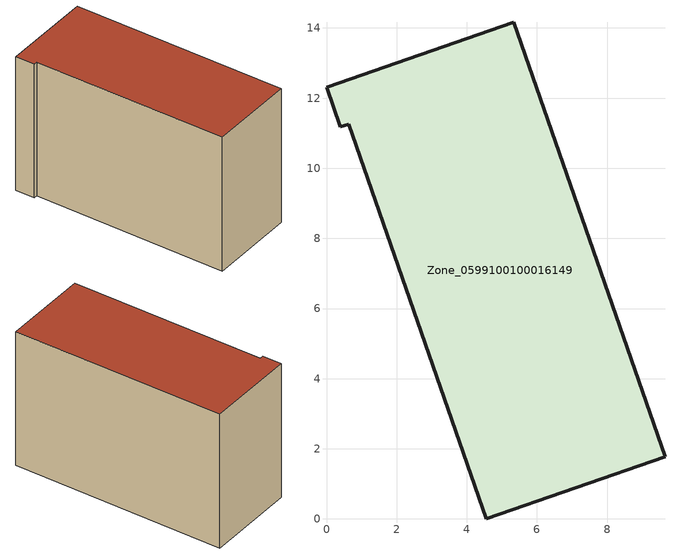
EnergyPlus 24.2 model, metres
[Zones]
Zone_0599100100016149
 floor ground (C_G): 0,12.31 5.34,14.17 9.65,1.78 4.55,0 0.63,11.26 0.4,11.18 z0
 wall outside (C_F): 5.34,14.17 0,12.31 0.4,11.18 0.63,11.26 4.55,0 9.65,1.78 5.34,14.17 z0:8.61
 roof outside (C_R): 9.65,1.78 5.34,14.17 0,12.31 0.4,11.18 0.63,11.26 4.55,0 z8.61
[BUILDING]
Pand.0599100100016149: North Axis=0; Terrain=City; Loads Convergence Tolerance Value=0.04; Temperature Convergence Tolerance Value=0.4; Solar Distribution=FullExterior; Maximum Number of Warmup Days=25; Minimum Number of Warmup Days=1
[Site:Location]
Rotterdam.The.Hague.AP_ZH_NLD Design_Conditions: Latitude=51.96; Longitude=4.45; Time Zone=1; Elevation=-4.5
[SITE:GROUNDTEMPERATURE:BUILDINGSURFACE]
18, 18, 18, 18, 18, 18, 18, 18, 18, 18, 18, 18
[MATERIAL] Thermal Absorptance=0.9; Solar Absorptance=0.7; Visible Absorptance=0.7
Name | Roughness | Thickness | Conductivity | Density | Specific Heat
G.TI.2015-2018 | MediumSmooth | 0.15 | 0.0428571 | 540 | 1210
F.TI.2015-2018 | Rough | 0.3 | 0.0666667 | 1920 | 840
R.TI.2015-2018 | MediumRough | 0.2 | 0.0333333 | 1500 | 1000
[CONSTRUCTION]
C_G: G.TI.2015-2018
C_F: F.TI.2015-2018
C_R: R.TI.2015-2018
[ZONE]
Zone_0599100100016149: Type=1; Multiplier=1; Ceiling Height=Autocalculate; Volume=Autocalculate; Floor Area=autocalculate; Part of Total Floor Area=Yes
[ZONEINFILTRATION:DESIGNFLOWRATE]
Infil_Zone_0599100100016149: Zone or ZoneList or Space or SpaceList=Zone_0599100100016149; Schedule=AlwaysOn; Design Flow Rate Calculation Method=Flow/Area; Flow Rate per Floor Area=0.0015; Constant Term Coefficient=1; Temperature Term Coefficient=0; Velocity Term Coefficient=0; Velocity Squared Term Coefficient=0
[HVACTEMPLATE:ZONE:IDEALLOADSAIRSYSTEM]
Zone_0599100100016149: Maximum Heating Supply Air Temperature=50; Minimum Cooling Supply Air Temperature=13; Maximum Heating Supply Air Humidity Ratio=0.0156; Minimum Cooling Supply Air Humidity Ratio=0.0077; Heating Limit=NoLimit; Cooling Limit=NoLimit; Dehumidification Control Type=ConstantSensibleHeatRatio; Cooling Sensible Heat Ratio=0.7; Dehumidification Setpoint=60; Humidification Control Type=None; Humidification Setpoint=30; Outdoor Air Method=None; Outdoor Air Flow Rate per Person=0.00944; Outdoor Air Flow Rate per Zone Floor Area=0; Outdoor Air Flow Rate per Zone=0; Demand Controlled Ventilation Type=None; Outdoor Air Economizer Type=NoEconomizer; Heat Recovery Type=None; Sensible Heat Recovery Effectiveness=0.7; Latent Heat Recovery Effectiveness=0.65
[ZONECONTROL:THERMOSTAT]
ThermostatControl_Zone_0599100100016149: Zone or ZoneList=Zone_0599100100016149; Control Type Schedule=DualSetpointControlType; Control 1=Thermostat_Zone_0599100100016149; Temperature Difference Between Cutout And Setpoint=0
[THERMOSTATSETPOINT:DUALSETPOINT]
Thermostat_Zone_0599100100016149: Heating Setpoint Temperature Schedule=HeatingSetpoint_Zone_0599100100016149; Cooling Setpoint Temperature Schedule=CoolingSetpoint_Zone_0599100100016149
[SCHEDULE:COMPACT]
HeatingSetpoint_Zone_0599100100016149: Through: 12/31, For: AllDays, Until: 24:00, 21
CoolingSetpoint_Zone_0599100100016149: Through: 12/31, For: AllDays, Until: 24:00, 24
DualSetpointControlType: Through: 12/31, For: AllDays, Until: 24:00, 4
AlwaysOn: Through: 12/31, For: AllDays, Until: 24:00, 1
